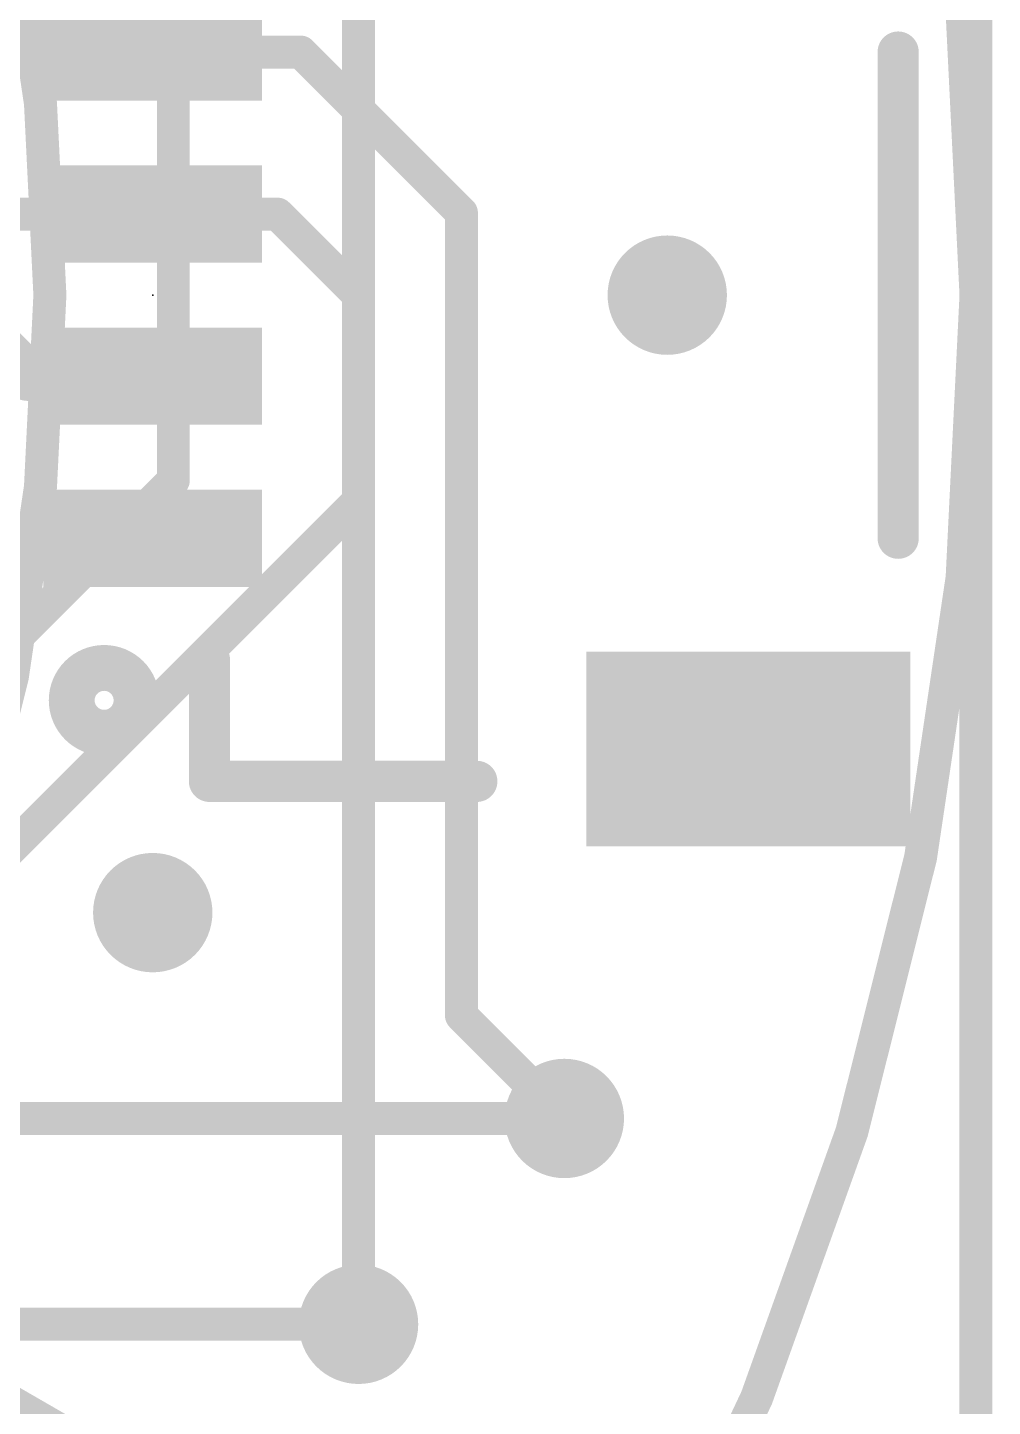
# Model space of a CAD drawing. Extents: x -32 to 75, y -41 to 41.
# Drawn here: x 29.71 to 35.66, y 12.19 to 20.7 of the extents above; entities that cross this region are included whole.
import ezdxf

# ---------------------------------------------------------------- set-up
doc = ezdxf.new("R2010")
doc.units = 0
for name, color, linetype in [('1', 12, 'CONTINUOUS'), ('16', 132, 'CONTINUOUS'), ('18', 110, 'CONTINUOUS'), ('20', 31, 'CONTINUOUS'), ('21', 41, 'CONTINUOUS'), ('22', 40, 'CONTINUOUS'), ('23', 53, 'CONTINUOUS'), ('51', 53, 'CONTINUOUS')]:
    doc.layers.add(name, color=color, linetype=linetype)

# ---------------------------------------------------------------- blocks, each defined once
blk = doc.blocks.new('RECT')
blk.add_solid([(-0.5, -0.5), (0.5, -0.5), (-0.5, 0.5), (0.5, 0.5)])
blk = doc.blocks.new('ROUNDV')
at = {"const_width": 0.5}
blk.add_lwpolyline([(0, -0.25, 1), (0, 0.25, 1), (0, -0.25)], format="xyb", dxfattribs=at)

msp = doc.modelspace()

# ---------------------------------------------------------------- linework, layer by layer
at = {"layer": '1'}
for points, const_width in [([(35.56, 0), (35.56, 40.64)], 0.2032), ([(30.48, 20.55), (29.361, 20.55)], 0.2032), ([(31.393, 20.55), (30.48, 20.55)], 0.2032), ([(32.385, 19.558), (31.393, 20.55)], 0.2032), ([(29.71, 18.55), (27.94, 20.32)], 0.3048), ([(32.385, 19.558), (32.385, 14.605)], 0.2032), ([(30.48, 19.55), (29.472, 19.55)], 0.2032), ([(31.25, 19.55), (30.48, 19.55)], 0.2032), ([(31.75, 19.05), (31.25, 19.55)], 0.2032), ([(31.75, 19.05), (31.75, 12.7)], 0.2032), ([(30.48, 18.55), (29.71, 18.55)], 0.3048), ([(33.02, 13.97), (32.385, 14.605)], 0.2032)]:
    msp.add_lwpolyline(points, dxfattribs=dict(at, const_width=const_width))
for points, const_width in [([(30.48, 20.6008, 1), (30.48, 20.4992)], 0.1016), ([(30.48, 20.4992, 1), (30.48, 20.6008)], 0.1016), ([(31.4289, 20.5859, 1), (31.3571, 20.5141)], 0.1016), ([(31.393, 20.4992, 1), (31.393, 20.6008)], 0.1016), ([(32.4358, 19.558, 1), (32.3342, 19.558)], 0.1016), ([(30.48, 19.6008, 1), (30.48, 19.4992)], 0.1016), ([(30.48, 19.4992, 1), (30.48, 19.6008)], 0.1016), ([(31.2859, 19.5859, 1), (31.2141, 19.5141)], 0.1016), ([(31.25, 19.4992, 1), (31.25, 19.6008)], 0.1016), ([(32.3491, 19.5221, 1), (32.4209, 19.5939)], 0.1016), ([(31.8008, 19.05, 1), (31.6992, 19.05)], 0.1016), ([(31.7141, 19.0141, 1), (31.7859, 19.0859)], 0.1016), ([(29.71, 18.6262, 1), (29.71, 18.4738)], 0.1524), ([(29.6561, 18.4961, 1), (29.7639, 18.6039)], 0.1524), ([(30.48, 18.4738, 1), (30.48, 18.6262)], 0.1524), ([(32.4209, 14.6409, 1), (32.3491, 14.5691)], 0.1016), ([(32.3342, 14.605, 1), (32.4358, 14.605)], 0.1016), ([(32.9841, 13.9341, 1), (33.0559, 14.0059)], 0.1016), ([(31.6992, 12.7, 1), (31.8008, 12.7)], 0.1016)]:
    msp.add_lwpolyline(points, format="xyb", dxfattribs=dict(at, const_width=const_width))
at = {"layer": '16', "const_width": 0.2032}
for points in [[(35.56, 0), (35.56, 40.64)], [(30.607, 31.115), (30.607, 17.907)], [(31.75, 27.52), (31.75, 17.78)], [(30.607, 17.907), (29.21, 16.51)], [(31.75, 17.78), (29.0648, 15.0948)], [(33.02, 13.97), (29.21, 13.97)], [(31.75, 12.7), (29.21, 12.7)]]:
    msp.add_lwpolyline(points, dxfattribs=at)
at = {"layer": '16', "const_width": 0.1016}
for points in [[(30.5562, 17.907, 1), (30.6578, 17.907)], [(30.6429, 17.8711, 1), (30.5711, 17.9429)], [(31.7859, 17.7441, 1), (31.7141, 17.8159)], [(31.6992, 17.78, 1), (31.8008, 17.78)], [(33.02, 13.9192, 1), (33.02, 14.0208)], [(31.75, 12.6492, 1), (31.75, 12.7508)]]:
    msp.add_lwpolyline(points, format="xyb", dxfattribs=at)
at = {"layer": '20', "const_width": 0.2032}
msp.add_lwpolyline([(35.56, 40.64), (35.56, 0)], dxfattribs=at)
at = {"layer": '21'}
for points, const_width in [([(17.78, 6.9843, 1), (17.78, 31.1157, 1), (17.78, 6.9843)], 0.2032), ([(35.1435, 20.55, 1), (35.0165, 20.55)], 0.127), ([(35.0165, 17.55, 1), (35.1435, 17.55)], 0.127), ([(30.18, 16.4086, 1), (30.18, 16.6914, 1), (30.18, 16.4086)], 0.4), ([(30.8935, 16.8, 1), (30.7665, 16.8)], 0.127), ([(30.83, 16.1135, 1), (30.83, 15.9865)], 0.127), ([(32.48, 15.9865, 1), (32.48, 16.1135)], 0.127), ([(30.7665, 16.05, 1), (30.8935, 16.05)], 0.127)]:
    msp.add_lwpolyline(points, format="xyb", dxfattribs=dict(at, const_width=const_width))
at = {"layer": '21', "const_width": 0.254}
for points in [[(35.08, 17.55), (35.08, 20.55)], [(30.83, 16.05), (30.83, 16.8)], [(32.48, 16.05), (30.83, 16.05)]]:
    msp.add_lwpolyline(points, dxfattribs=at)
at = {"layer": '22', "const_width": 0.2032}
msp.add_lwpolyline([(17.78, 6.9843, 1), (17.78, 31.1157, 1), (17.78, 6.9843)], format="xyb", dxfattribs=at)
at = {"layer": '23'}
msp.add_point((30.48, 19.05), dxfattribs=at)
at = {"layer": '51', "const_width": 0.2032}
for points in [[(17.78, 1.27, 1), (17.78, 36.83, 1), (17.78, 1.27)], [(17.78, 6.985, 1), (17.78, 31.115, 1), (17.78, 6.985)]]:
    msp.add_lwpolyline(points, format="xyb", dxfattribs=at)
msp.add_lwpolyline([(17.78, 19.05), (33.1775, 10.16)], dxfattribs=at)

# ---------------------------------------------------------------- block references
at = {"layer": '1', "rotation": 90}
for p, xscale, yscale in [((30.48, 20.55), 0.6, 1.35), ((30.48, 19.55), 0.6, 1.35), ((30.48, 18.55), 0.6, 1.35), ((30.48, 17.55), 0.6, 1.35), ((34.155, 16.25), 1.2, 2)]:
    msp.add_blockref('RECT', p, dxfattribs=dict(at, xscale=xscale, yscale=yscale))
at = {"layer": '18', "xscale": 0.7366, "yscale": 0.7366}
for p in [(33.655, 19.05), (33.655, 19.05), (30.48, 15.24), (30.48, 15.24), (33.02, 13.97), (33.02, 13.97), (31.75, 12.7), (31.75, 12.7)]:
    msp.add_blockref('ROUNDV', p, dxfattribs=at)

doc.saveas('drawing.dxf')
